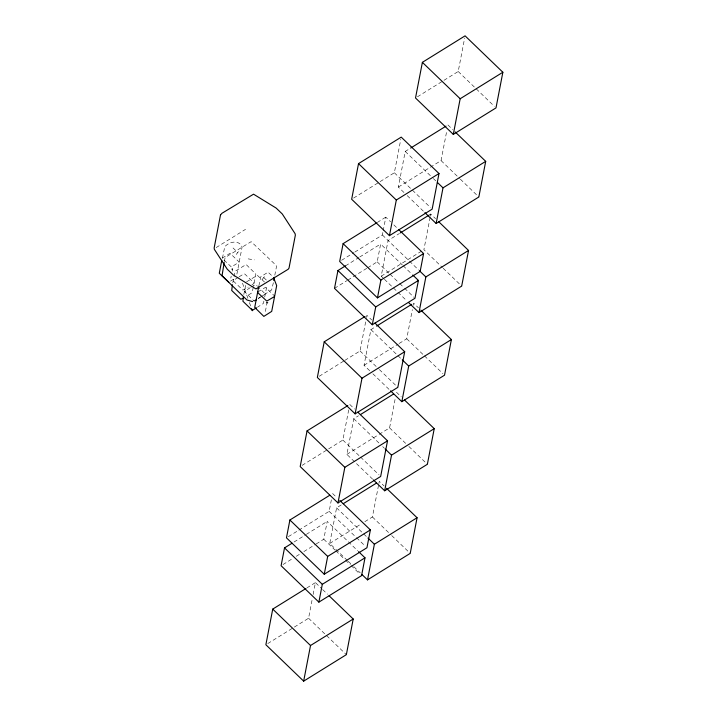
<?xml version="1.0" encoding="UTF-8"?>
<svg xmlns="http://www.w3.org/2000/svg" width="717" height="717" viewBox="0 0 717 717"><rect width="100%" height="100%" fill="white"/><g stroke="black" fill="none" stroke-linecap="round" stroke-linejoin="round"><path stroke-width="0.54" stroke-dasharray="3.58 2.69" d="M232.478 269.906L232.595 268.49L231.627 269.09L232.478 269.906L233.446 269.314L232.595 268.49M222.207 258.129L230.032 253.271L239.2 262.108L231.376 266.966L222.378 258.55L224.717 246.818C229.01 241.692 238.913 239.353 242.113 246.962L236.7 275.095M224.376 261.427L225.013 258.138L225.891 257.045L251.165 241.665L275.946 265.191L276.493 266.464L274.62 276.197M230.811 278.151L231.197 276.162M232.156 271.187L232.541 269.198M232.81 282.731L235.203 271.196L246.128 264.51L255.852 274.082L253.504 286.262M243.816 294.544L245.581 285.402M253.307 287.275L252.088 292.715L246.245 296.408M258.882 285.769L260.782 276.753L268.059 272.182L273.231 276.941M263.928 301.113L263.3 303.515L257.448 307.208M264.707 297.053L267.056 284.873M265.38 311.456L267.109 302.502M273.365 282.695L271.644 289.919L262.816 295.512M294.337 627.079L308.57 618.251L312.307 598.812M313.141 594.492L315.426 582.607L321.861 588.809M316.197 543.943L323.779 539.229L327.212 521.411L357.765 550.844M298.801 530.177L329.157 511.329L331.577 498.754M328.655 448.887L342.878 440.059L348.704 409.819M344.859 360.373L360.042 350.954L366.279 318.554M366.486 317.479L366.898 315.319L371.729 319.97M367.713 267.746L377.196 261.857L380.628 244.04L402.336 264.958M354.861 252.052L382.376 234.979L382.977 231.833M383.183 230.784L385.809 217.161L390.631 221.804M380.127 181.598L394.35 172.761L400.803 139.286M347.422 560.515L329.73 543.468L336.596 507.833L342.287 504.302M372.616 479.162L346.885 454.372L353.75 418.737L358.491 415.788M369.676 370.698L364.048 365.276L370.904 329.641L375.654 326.692M383.613 278.501L381.202 276.179L388.067 240.536L399.45 233.473M403.985 192.506L398.356 187.083L405.222 151.439L410.913 147.908M364.836 521.689L372.419 516.975L378.666 484.575M378.872 483.5L379.284 481.34L384.106 485.983M379.141 434.359L389.582 427.879L395.399 397.639M399.145 343.488L406.736 338.782L412.356 309.619M413.18 305.299L413.601 303.139L418.423 307.79M430.137 217.287L423.89 249.686L442.389 267.504M430.343 216.202L430.756 214.042L435.577 218.694M398.356 187.083L441.054 160.59L446.879 130.351M443.975 80.322L458.208 71.485L464.661 38.01M236.216 254.454L239.317 250.574M262.198 279.487L265.29 275.606M417.419 96.804L443.034 80.913M216.175 247.562L245.537 229.341M353.562 198.08L379.176 182.181M230.542 281.1L235.848 277.811M238.152 277.407L233.437 280.329L233.375 281.118L242.973 290.116L248.199 287.087M239.093 276.825L243.798 273.903L244.811 274.028L253.917 282.794L253.854 283.582L251.963 284.748M246.603 281.808L257.331 275.31L264.51 282.041M250.296 287.625L244.407 291.496L253.693 300.683M251.237 287.033L255.521 284.595L257.528 286.28M257.869 291.9L265.451 287.409L274.45 295.825M377.267 222.458L385.809 217.161M258.138 298.415L261.884 296.094M258.461 298.469L260.343 297.304M261.293 296.721L265.299 294.015L258.29 287.015M266.204 302.395L268.015 302.619L267.056 303.219L266.204 302.395L267.163 301.794M341.579 260.298L353.911 252.644M345.522 265.828L358.805 257.582M359.755 256.991L380.628 244.04M428.865 215.225L430.756 214.042M334.507 288.351L346.84 280.697M347.79 280.114L366.763 268.337M381.202 276.179L421.999 250.86M319.244 376.273L343.909 360.965M364.048 365.276L398.195 344.079M302.09 465.369L327.705 449.478M346.885 454.372L378.2 434.941M288.359 536.648L297.851 530.759M294.015 542.016L305.397 534.954M306.347 534.362L327.212 521.411M282.991 564.548L292.473 558.66M296.273 556.302L300.065 553.945M303.865 551.597L315.247 544.526M329.73 543.468L361.036 524.037M306.894 587.913L315.426 582.607M267.773 643.57L293.387 627.671M248.154 258.873L254.481 259.886M458.208 71.485L494.389 106.349M447.919 124.946L452.741 129.598M441.054 160.59L459.543 178.399M460.35 179.178L478.839 196.996M405.222 151.439L432.557 177.78M433.364 178.551L435.775 180.881M394.35 172.761L430.532 207.616M407.202 195.598L424.088 211.865M443.187 268.275L461.685 286.092M393.848 224.905L397.863 228.777M382.376 234.979L418.62 269.977M403.142 265.729L411.979 274.252M377.196 261.857L389.259 273.482M390.057 274.252L398.903 282.776M399.71 283.547L403.725 287.418M404.531 288.198L414.175 297.492M384.42 279.28L406.933 300.97M406.736 338.782L423.622 355.049M424.428 355.82L442.918 373.638M370.904 329.641L401.457 359.074M360.042 350.954L378.531 368.771M379.338 369.551L397.827 387.359M396.447 392.235L401.269 396.886M372.885 373.799L389.77 390.066M233.043 247.965L237.766 252.518M263.748 277.542L266.894 280.58M389.582 427.879L405.661 443.366M408.878 446.467L427.368 464.284M349.744 404.415L354.565 409.066M353.75 418.737L379.481 443.518M382.69 446.619L384.303 448.17M342.878 440.059L359.764 456.326M360.57 457.096L379.06 474.914M372.419 516.975L390.917 534.792M391.715 535.563L410.214 553.381M332.589 493.511L336.605 497.383M336.596 507.833L366.342 536.495M329.157 511.329L355.686 536.899M356.492 537.669L365.338 546.193M348.22 561.286L353.042 565.937M353.848 566.708L360.284 572.901M323.779 539.229L335.036 550.073M335.843 550.844L344.689 559.368M345.495 560.147L350.317 564.79M351.115 565.57L359.961 574.084M322.668 589.58L327.49 594.232M308.57 618.251L346.356 654.657M242.489 283.152L247.948 298.469M249.408 302.556L250.86 306.634"/><path stroke-width="1.08" d="M221.786 260.298L219.285 273.276L228.777 282.193M224.17 262.53L222.037 275.776L246.971 299.993L252.536 301.579M232.416 284.757L231.716 290.475L240.822 299.24L243.413 298.164M243.43 296.569L242.92 301.265L252.025 310.04M258.667 286.854L254.714 307.414L263.838 316.394L271.707 311.384L276.672 285.608L273.643 277.891M273.786 280.526L274.414 277.282M305.944 588.496L272.738 609.1L265.873 644.744L303.658 681.15L346.356 654.657L353.212 619.013L329.094 595.782M292.115 543.19L284.524 547.905L281.091 565.722L318.877 602.128L361.574 575.634L364.998 557.817L358.572 551.615M329.739 495.277L289.892 520.004L286.468 537.831L324.254 574.236L366.943 547.743L370.375 529.917L339.822 500.484M347.844 405.589L307.055 430.908L300.19 466.552L337.976 502.958L380.664 476.464L387.53 440.821L357.783 412.158M365.007 316.493L324.209 341.812L317.344 377.456L355.13 413.861L397.827 387.359L404.693 351.724L374.946 323.062M345.522 265.828L337.94 270.533L334.507 288.351L372.293 324.765L414.982 298.263L418.414 280.446L412.786 275.023M376.317 223.05L343.111 243.655L339.679 261.472L377.465 297.878L420.162 271.385L423.595 253.567L398.67 229.557M358.527 163.619L351.662 199.254L389.448 235.66L432.145 209.167L439.001 173.532L401.215 137.126L358.527 163.619L396.313 200.025L389.448 235.66M422.385 62.343L415.519 97.987L453.305 134.393L495.994 107.9L502.859 72.256L465.073 35.85L422.385 62.343L460.171 98.749L453.305 134.393M303.658 681.15L310.524 645.515L353.212 619.013M318.877 602.128L322.309 584.31L364.998 557.817M324.254 574.236L327.678 556.41L370.375 529.917M337.976 502.958L344.841 467.314L387.53 440.821M355.13 413.861L361.995 378.217L404.693 351.724M372.293 324.765L375.726 306.939L418.414 280.446M377.465 297.878L380.897 280.06L423.595 253.567M361.888 574.451L367.516 579.874L374.382 544.239L417.07 517.746L386.517 488.304M373.423 479.933L384.671 490.778L391.536 455.143L434.233 428.649L404.487 399.987M390.577 390.837L401.834 401.681L408.699 366.046L451.387 339.544L420.834 310.111M408.538 302.511L418.988 312.585L425.853 276.941L468.542 250.448L438.795 221.795M424.894 212.644L436.151 223.489L443.007 187.845L485.705 161.352L455.152 131.919M417.07 517.746L410.214 553.381L367.516 579.874M434.233 428.649L427.368 464.284L384.671 490.778M451.387 339.544L444.522 375.188L401.834 401.681M468.542 250.448L461.685 286.092L418.988 312.585M485.705 161.352L478.839 196.996L436.151 223.489M257.869 291.9L257.806 292.679L266.796 301.095L274.387 296.605L274.45 295.825M460.171 98.749L502.859 72.256M410.913 147.908L446.019 126.129M396.313 200.025L439.001 173.532M256.578 299.643L254.696 300.808L253.693 300.683M252.734 310.129L256.507 307.79M400.4 232.882L428.865 215.225M376.604 326.101L411.701 304.322M360.391 414.614L393.597 394.009M343.237 503.71L376.443 483.106M437.379 182.423L443.007 187.845M419.418 270.748L425.853 276.941M343.111 243.655L380.897 280.06M337.94 270.533L375.726 306.939M402.264 359.844L408.699 366.046M324.209 341.812L361.995 378.217M385.11 448.941L391.536 455.143M307.055 430.908L344.841 467.314M367.946 538.037L374.382 544.239M289.892 520.004L327.678 556.41M284.524 547.905L322.309 584.31M272.738 609.1L310.524 645.515M251.586 308.677L252.312 310.721M220.486 215.028L214.141 247.992L214.401 249.417L227.226 269.153L233.33 275.032L255.942 288.933L288.153 269.278L289.014 268.095L295.359 235.122L295.099 233.697L282.274 213.962L276.17 208.082L253.549 194.182L221.938 213.29L220.486 215.028"/></g></svg>
